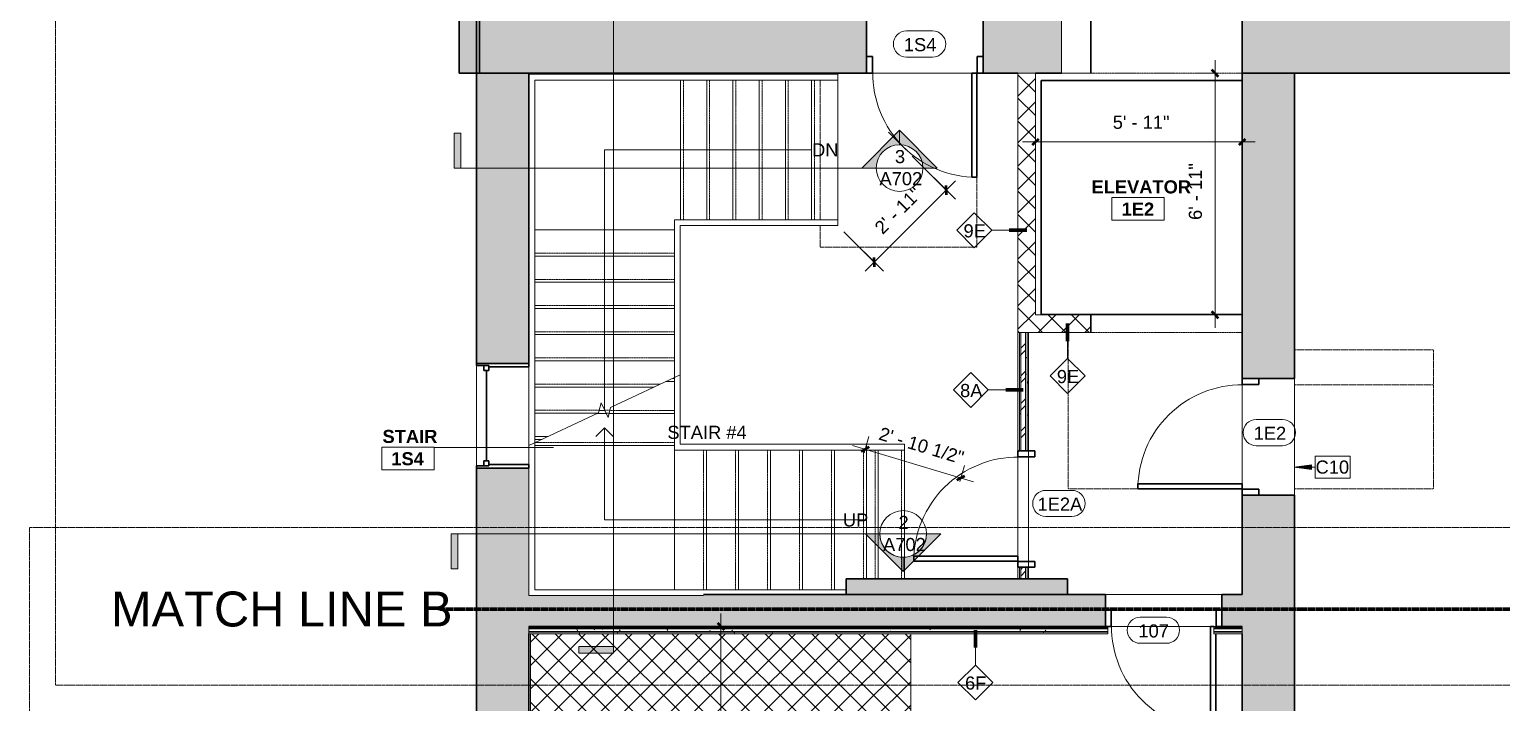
# Model space of a CAD drawing. Header units: inches. Extents: x -1287 to 1590, y -3558 to 989.
# Drawn here: x -1189 to -683, y -200 to 31 of the extents above; entities that cross this region are included whole.
import ezdxf

# ---------------------------------------------------------------- set-up
doc = ezdxf.new("R2010")
doc.units = ezdxf.units.IN
doc.header["$MEASUREMENT"] = 0
for name, pattern in [('Dash', [0.25, 0.125, -0.125]), ('Dash_2_', [0.25, 0.125, -0.125]), ('Overhead', [0.15625, 0.09375, -0.0625]), ('Overhead 1_16_', [0.101562, 0.0625, -0.039062])]:
    doc.linetypes.add(name, pattern=pattern)
for name, color, linetype, lineweight in [('A-ANNO-DIMS', 211, 'Continuous', 9), ('A-ANNO-DIMS-48', 211, 'Continuous', 9), ('A-ANNO-KEYN', 231, 'Continuous', 9), ('A-ANNO-MATC', 214, 'Dash', 140), ('A-AREA-IDEN', 2, 'Continuous', 9), ('A-DETL', 90, 'Continuous', 9), ('A-DETL-GENF', 92, 'Continuous', 18), ('A-DETL-MEDM', 33, 'Continuous', 18), ('A-DOOR', 31, 'Continuous', 18), ('A-DOOR-FRAM', 31, 'Continuous', 30), ('A-DOOR-IDEN', 31, 'Continuous', 9), ('A-FLOR', 192, 'Continuous', 18), ('A-GENM', 13, 'Continuous', 9), ('A-GLAZ', 151, 'Continuous', 18), ('A-WALL', 113, 'Continuous', 18), ('A-WALL-IDEN', 211, 'Continuous', 9), ('A-WALL-PATT', 111, 'Continuous', 18), ('G-ANNO-SYMB', 111, 'Continuous', 9), ('G-ANNO-TEXT', 231, 'Continuous', 9), ('I-WALL', 2, 'Continuous', 18), ('Q-CASE', 31, 'Continuous', 9), ('S-STRS', 31, 'Continuous', 18), ('S-STRS-ANNO', 31, 'Continuous', 9), ('S-STRS-IDEN', 31, 'Continuous', 9), ('S-STRS-MBND', 31, 'Continuous', 18)]:
    doc.layers.add(name, color=color, linetype=linetype, lineweight=lineweight)
doc.styles.add('Arial', font='arial.ttf', dxfattribs={"height": 4.5})
doc.styles.add('Swis721 Lt BT', font='swissl.ttf', dxfattribs={"height": 4.5})
doc.styles.add('Swis721 Lt BT_2', font='swissl.ttf', dxfattribs={"height": 12})
doc.styles.add('Swis721 Lt BT_B', font='', dxfattribs={"height": 4.5})
doc.styles.get('Swis721 Lt BT_B').set_extended_font_data('Swis721 Lt BT', bold=True)
doc.dimstyles.new('OTJ_-_3_32__Linear', dxfattribs={"dimscale": 12, "dimtxt": 4.748918, "dimasz": 0.1875, "dimexe": 0.375, "dimexo": 0.25, "dimgap": 0.25, "dimtad": 1, "dimdec": 1, "dimrnd": 0.5, "dimzin": 3, "dimdsep": 46, "dimlunit": 4, "dimtxsty": 'Swis721 Lt BT', "dimblk1": 'OBLIQUE', "dimblk2": 'OBLIQUE', "dimsah": 1, "dimcen": 0.09, "dimdle": 0.375, "dimazin": 0, "dimtfac": 1, "dimtdec": 4, "dimtix": 1, "dimtmove": 0, "dimatfit": 3, "dimfxl": 1, "dimtvp": 1, "dimtfill": 1, "dimfrac": 2, "dimtolj": 1, "dimtzin": 0, "dimarcsym": 2})
doc.dimstyles.new('OTJ_-_3_32__Linear__1_2__Tolerance', dxfattribs={"dimscale": 12, "dimtxt": 4.748918, "dimasz": 0.1875, "dimexe": 0.375, "dimexo": 0.25, "dimgap": 0.25, "dimtad": 1, "dimdec": 1, "dimrnd": 0.5, "dimzin": 3, "dimdsep": 46, "dimlunit": 4, "dimtxsty": 'Swis721 Lt BT', "dimblk1": 'OBLIQUE', "dimblk2": 'OBLIQUE', "dimsah": 1, "dimcen": 0.09, "dimdle": 0.375, "dimazin": 0, "dimtfac": 1, "dimtdec": 4, "dimtix": 1, "dimtmove": 0, "dimatfit": 3, "dimfxl": 1, "dimtvp": 1, "dimfrac": 2, "dimtolj": 1, "dimtzin": 0, "dimarcsym": 2})
pattern_1 = [(45, (0, 0), (-4.006467, 4.006467), []), (135, (0, 0), (-4.006467, -4.006467), [])]
pattern_2 = [(0, (0, 0), (15.36, 3.84), [0.634, -10.886, 0.634, -10.886, -61.44]), (0, (0, 0), (15.36, 3.84), [-23.04, 0.634, -22.406, 0.634, -10.886, -26.88]), (0, (0, 0), (15.36, 3.84), [-57.6, 0.634, -7.046, 0.634, -18.566]), (120, (5.76, 1.92), (-11.005538, 11.38215), [0.634, -10.886, 0.634, -10.886, -61.44]), (120, (5.76, 1.92), (-11.005538, 11.38215), [-23.04, 0.634, -22.406, 0.634, -10.886, -26.88]), (120, (5.76, 1.92), (-11.005538, 11.38215), [-57.6, 0.634, -7.046, 0.634, -18.566]), (240, (7.68, 9.6), (-4.354462, -15.22215), [0.634, -10.886, 0.634, -10.886, -61.44]), (240, (7.68, 9.6), (-4.354462, -15.22215), [-23.04, 0.634, -22.406, 0.634, -10.886, -26.88]), (240, (7.68, 9.6), (-4.354462, -15.22215), [-57.6, 0.634, -7.046, 0.634, -18.566])]

# ---------------------------------------------------------------- blocks, each defined once
blk = doc.blocks.new('Double Hung - medium windows 3_-6826447-1st Floor Construction')
at = {"layer": 'A-GLAZ', "color": 8, "lineweight": 30}
for p, q in [((-18, 9), (-17.25, 9)), ((-17.25, 4.75), (-17.25, 9)), ((-17.25, 6.5), (-17.25, 4.75)), ((-17.25, 6.5), (-15.5, 6.5)), ((-15.5, 6.5), (-15.5, 4.75)), ((-15.5, 5.625), (15.5, 5.625)), ((15.5, 6.5), (15.5, 4.75)), ((17.25, 6.5), (15.5, 6.5)), ((17.25, 4.75), (17.25, 9)), ((18, 9), (17.25, 9)), ((17.25, 6.5), (17.25, 4.75)), ((-17.25, 4.75), (-15.5, 4.75)), ((-17.25, 4.75), (-16.75, 4.75)), ((-16.75, -9), (-16.75, 4.75)), ((17.25, 4.75), (15.5, 4.75)), ((16.75, 4.75), (17.25, 4.75)), ((16.75, 4.75), (16.75, -9)), ((-16.75, -9), (-18, -9)), ((16.75, -9), (18, -9))]:
    blk.add_line(p, q, dxfattribs=at)
blk = doc.blocks.new('Single Flush - D13 3_ X 8_-8254427-1st Floor Construction')
at = {"layer": 'A-DOOR', "lineweight": 30}
for p, q in [((16.16, -10), (17.91, -10)), ((16.16, -45.81), (16.16, -10)), ((17.91, -10), (17.91, -45.81)), ((17.91, -45.81), (16.16, -45.81))]:
    blk.add_line(p, q, dxfattribs=at)
at = {"layer": 'A-DOOR', "lineweight": 9}
blk.add_arc((17.91, -10), 35.81, 179.5, 270, dxfattribs=at)
at = {"layer": 'A-DOOR-FRAM'}
for p, q in [((-20, -4.25), (-20, -10)), ((-20, -4.25), (-18, -4.25)), ((-18, -4.25), (-18, -10)), ((18, -4.25), (18, -10)), ((18, -4.25), (20, -4.25)), ((20, -4.25), (20, -10)), ((-20, -10), (-18, -10)), ((18, -10), (20, -10))]:
    blk.add_line(p, q, dxfattribs=at)
at = {"layer": 'A-GENM', "linetype": 'Dash'}
for p, q in [((-17.91, 57.81), (-29.91, 57.81)), ((-29.91, 23.78), (-29.91, 57.81)), ((-17.91, 57.81), (17.91, 57.81)), ((-17.91, 10), (-17.91, 57.81)), ((17.91, 10), (17.91, 57.81)), ((17.87, 10), (17.91, 10)), ((-35.91, -10), (-35.91, -10.38)), ((17.87, -10), (17.91, -10)), ((17.91, -10), (17.91, -69.81)), ((-35.91, -12.38), (-35.91, -60.38)), ((-35.91, -62.38), (-35.91, -69.81)), ((-35.91, -69.81), (17.91, -69.81))]:
    blk.add_line(p, q, dxfattribs=at)
blk = doc.blocks.new('Desk53 - Desk-7062059-1st Floor Construction')
at = {"layer": 'Q-CASE'}
h = blk.add_hatch(dxfattribs=at)
h.set_pattern_fill('FP_12', color=256, style=0, pattern_type=2)
h.set_pattern_definition([(45, (3276.102, 1012.288), (-4.006467, 4.006467), []), (135, (3276.102, 1012.288), (-4.006467, -4.006467), [])])
h.paths.add_polyline_path([(2335.8, 806.12), (2390.22, 806.12), (2390.22, 835.86), (2259.55, 835.86), (2259.55, 806.12)], flags=0)
for p, q in [((2259.55, 835.86), (2259.55, 806.12)), ((2390.22, 806.12), (2390.22, 835.86)), ((2259.55, 806.12), (2390.22, 806.12))]:
    blk.add_line(p, q, dxfattribs=at)
blk = doc.blocks.new('Single Flush - D7 3_ X 8_-8257419-1st Floor Construction')
at = {"layer": 'A-DOOR', "lineweight": 30}
for p, q in [((16.15625, -5.5), (17.211191, -5.5)), ((16.15625, -41.3125), (16.15625, -5.5)), ((17.90625, -8), (17.90625, -41.3125)), ((17.90625, -41.3125), (16.15625, -41.3125))]:
    blk.add_line(p, q, dxfattribs=at)
at = {"layer": 'A-DOOR', "lineweight": 9}
blk.add_arc((17.90625, -5.5), 35.8125, 179.5, 270, dxfattribs=at)
at = {"layer": 'A-DOOR-FRAM'}
for p, q in [((-20, 0.25), (-20, -5.5)), ((-20, 0.25), (-18, 0.25)), ((-18, 0.25), (-18, -5.5)), ((18.000004, 0.25), (18.000004, -5.5)), ((18.000004, 0.25), (20.000004, 0.25)), ((20.000004, 0.25), (20.000004, -5.5)), ((-20, -5.5), (-18, -5.5)), ((18.000004, -5.5), (20.000004, -5.5))]:
    blk.add_line(p, q, dxfattribs=at)
blk = doc.blocks.new('Single Flush - D15 3_ X 8_-8257390-1st Floor Construction')
at = {"layer": 'A-DOOR', "lineweight": 30}
for p, q in [((16.16, -9), (17.91, -9)), ((16.16, -44.81), (16.16, -9)), ((17.91, -9), (17.91, -44.81)), ((17.91, -44.81), (16.16, -44.81))]:
    blk.add_line(p, q, dxfattribs=at)
at = {"layer": 'A-DOOR', "lineweight": 9}
blk.add_arc((17.91, -9), 35.81, 179.5, 270, dxfattribs=at)
at = {"layer": 'A-DOOR-FRAM'}
for p, q in [((-20, -3.25), (-20, -9)), ((-20, -3.25), (-18, -3.25)), ((-18, -3.25), (-18, -9)), ((18, -3.25), (18, -9)), ((18, -3.25), (20, -3.25)), ((20, -3.25), (20, -9)), ((-20, -9), (-18, -9)), ((18, -9), (20, -9))]:
    blk.add_line(p, q, dxfattribs=at)
at = {"layer": 'A-GENM', "linetype": 'Dash'}
for p, q in [((-17.91, 56.81), (-29.91, 56.81)), ((-29.91, 9), (-29.91, 56.81)), ((-17.91, 56.81), (17.91, 56.81)), ((-17.91, 9), (-17.91, 56.81)), ((17.91, 9), (17.91, 56.81)), ((17.87, 9), (17.91, 9)), ((17.87, -9), (17.91, -9)), ((17.91, -9), (17.91, -68.81)), ((-35.91, -68.81), (17.91, -68.81))]:
    blk.add_line(p, q, dxfattribs=at)
blk = doc.blocks.new('Elevator 2 - Elevator 2-7712513-1st Floor Construction')
at = {"layer": 'A-GENM', "lineweight": 30}
for p, q in [((-772.03, 13.76), (-841.03, 13.76)), ((-841.03, 13.76), (-841.03, -66.74)), ((-772.03, 13.76), (-772.03, -66.74)), ((-841.03, -66.74), (-772.03, -66.74))]:
    blk.add_line(p, q, dxfattribs=at)
blk = doc.blocks.new('Door-Opening - Elevator Opening-7712518-1st Floor Construction')
at = {"layer": 'A-DETL-GENF', "linetype": 'Overhead', "lineweight": 9}
for p, q in [((25.68, 10), (-26.32, 10)), ((-26.32, -10), (25.68, -10))]:
    blk.add_line(p, q, dxfattribs=at)
at = {"layer": 'A-DETL-MEDM', "lineweight": 30}
for p, q in [((-26.32, 10), (-26.32, -10)), ((25.68, -10), (25.68, 10))]:
    blk.add_line(p, q, dxfattribs=at)
blk = doc.blocks.new('Door-Opening - Elevator Opening-V73-1st Floor Construction')
at = {"layer": 'A-DETL-GENF', "linetype": 'Overhead', "lineweight": 9}
for p, q in [((25.68, 3), (-26.32, 3)), ((-26.32, -3), (25.68, -3))]:
    blk.add_line(p, q, dxfattribs=at)
at = {"layer": 'A-DETL-MEDM', "lineweight": 30}
for p, q in [((-26.32, 3), (-26.32, -3)), ((25.68, -3), (25.68, 3))]:
    blk.add_line(p, q, dxfattribs=at)
blk = doc.blocks.new('Single Flush - D13 3_ X 8_-8258849-1st Floor Construction')
at = {"layer": 'A-DOOR', "lineweight": 30}
for p, q in [((16.15625, -1.8125), (17.90625, -1.8125)), ((16.15625, -37.625), (16.15625, -1.8125)), ((17.90625, -1.8125), (17.90625, -37.625)), ((17.90625, -37.625), (16.15625, -37.625))]:
    blk.add_line(p, q, dxfattribs=at)
at = {"layer": 'A-DOOR', "lineweight": 9}
blk.add_arc((17.90625, -1.8125), 35.8125, 179.5, 270, dxfattribs=at)
at = {"layer": 'A-DOOR-FRAM'}
for p, q in [((-20, 3.9375), (-20, -1.8125)), ((-20, 3.9375), (-18, 3.9375)), ((-18, 3.9375), (-18, -1.8125)), ((18.000004, 3.9375), (18.000004, -1.8125)), ((18.000004, 3.9375), (20.000004, 3.9375)), ((20.000004, 3.9375), (20.000004, -1.8125)), ((-20, -1.8125), (-18, -1.8125)), ((18.000004, -1.8125), (20.000004, -1.8125))]:
    blk.add_line(p, q, dxfattribs=at)
blk = doc.blocks.new('Room Tag - Room Name and Number-3379422-1st Floor Construction')
at = {"layer": 'A-AREA-IDEN'}
for p, q in [((-0.188, -0.164), (-0.188, -0.002)), ((-0.188, -0.002), (0.187, -0.002)), ((0.187, -0.002), (-0.188, -0.002)), ((-0.188, -0.002), (-0.188, -0.164)), ((0.187, -0.002), (0.187, -0.164)), ((0.187, -0.164), (0.187, -0.002)), ((0.187, -0.164), (-0.188, -0.164)), ((-0.188, -0.164), (0.187, -0.164))]:
    blk.add_line(p, q, dxfattribs=at)
blk = doc.blocks.new('Door Tag - Door Tag-41184-1st Floor Construction')
at = {"layer": 'A-DOOR-IDEN'}
for p, q in [((-0.09375, 0.09375), (0.09375, 0.09375)), ((-0.09375, -0.09375), (0.09375, -0.09375))]:
    blk.add_line(p, q, dxfattribs=at)
for centre, start, end in [((-0.09375, 0), 90, 270), ((0.09375, 0), 270, 90)]:
    blk.add_arc(centre, 0.09375, start, end, dxfattribs=at)
blk = doc.blocks.new('DIMBLOCK25-1st Floor Construction')
at = {"layer": 'A-ANNO-DIMS-48'}
for p, q in [((-781.34, -71.34), (-781.34, 20.75)), ((-779.93, 16.25), (-785.84, 16.25)), ((-781.34, 16.25), (-779.93, 16.25)), ((-779.93, -66.84), (-785.84, -66.84)), ((-781.34, -66.84), (-779.93, -66.84))]:
    blk.add_line(p, q, dxfattribs=at)
at = {"layer": 'A-ANNO-DIMS-48', "lineweight": 50}
for p, q in [((-781.34, 16.25), (-782.46, 17.38)), ((-781.34, 16.25), (-780.21, 15.13)), ((-781.34, -66.84), (-782.46, -65.71)), ((-781.34, -66.84), (-780.21, -67.96))]:
    blk.add_line(p, q, dxfattribs=at)
at = {"layer": 'A-ANNO-DIMS-48', "color": 0, "insert": (-790.35, -34.22), "char_height": 4.5, "width": 21.438, "attachment_point": 1, "rotation": 90, "line_spacing_factor": 1.005062, "style": 'Swis721 Lt BT'}
blk.add_mtext('6\' - 11"', dxfattribs=at)
blk = doc.blocks.new('_Oblique')
at = {"color": 0, "linetype": 'ByBlock', "lineweight": -2}
blk.add_line((-0.5, -0.5), (0.5, 0.5), dxfattribs=at)
blk = doc.blocks.new('DIMBLOCK26-1st Floor Construction')
at = {"layer": 'A-ANNO-DIMS-48'}
for p, q in [((-843.04, -8.82), (-843.04, -2.91)), ((-772.04, -8.82), (-772.04, -2.91)), ((-847.54, -7.41), (-767.54, -7.41)), ((-843.04, -7.41), (-843.04, -8.82)), ((-772.04, -7.41), (-772.04, -8.82))]:
    blk.add_line(p, q, dxfattribs=at)
at = {"layer": 'A-ANNO-DIMS-48', "lineweight": 50}
for p, q in [((-843.04, -7.41), (-844.17, -8.54)), ((-843.04, -7.41), (-841.92, -6.29)), ((-772.04, -7.41), (-773.17, -8.54)), ((-772.04, -7.41), (-770.92, -6.29))]:
    blk.add_line(p, q, dxfattribs=at)
at = {"layer": 'A-ANNO-DIMS-48', "color": 0, "insert": (-816.48, 1.6), "char_height": 4.5, "width": 21.438, "attachment_point": 1, "line_spacing_factor": 1.005062, "style": 'Swis721 Lt BT'}
blk.add_mtext('5\' - 11"', dxfattribs=at)
blk = doc.blocks.new('DIMBLOCK61-1st Floor Construction')
at = {"layer": 'A-ANNO-DIMS-48'}
for p, q in [((-951.09, -334.36), (-951.09, -169.43)), ((-949.68, -173.93), (-955.59, -173.93)), ((-951.09, -173.93), (-949.68, -173.93)), ((-949.68, -329.86), (-955.59, -329.86)), ((-951.09, -329.86), (-949.68, -329.86))]:
    blk.add_line(p, q, dxfattribs=at)
at = {"layer": 'A-ANNO-DIMS-48', "lineweight": 50}
for p, q in [((-951.09, -173.93), (-952.21, -172.8)), ((-951.09, -173.93), (-949.96, -175.05)), ((-951.09, -329.86), (-952.21, -328.74)), ((-951.09, -329.86), (-949.96, -330.99))]:
    blk.add_line(p, q, dxfattribs=at)
at = {"layer": 'A-ANNO-DIMS-48', "color": 0, "insert": (-960.09, -260.83), "char_height": 4.5, "width": 21.438, "attachment_point": 1, "rotation": 90, "line_spacing_factor": 1.005062, "style": 'Swis721 Lt BT', "bg_fill": 3, "box_fill_scale": 1.25, "bg_fill_color": 256, "bg_fill_true_color": 13158600, "bg_fill_transparency": 0}
blk.add_mtext('13\' - 0"', dxfattribs=at)
blk = doc.blocks.new('Section - 3_32_ x 3_8_-334918-1st Floor Construction')
at = {"layer": 'G-ANNO-SYMB'}
blk.add_hatch(color=256, dxfattribs=at).paths.add_polyline_path([(0, 0.25), (0, 0), (-0.047, 0), (-0.047, 0.25)], flags=0)
for p, q in [((0, 0.25), (-0.047, 0.25)), ((-0.047, 0.25), (-0.047, 0)), ((0, 0), (0, 0.25)), ((-0.047, 0), (0, 0))]:
    blk.add_line(p, q, dxfattribs=at)
blk = doc.blocks.new('Section - Section Head - Filled-1367765-1st Floor Construction')
at = {"layer": 'G-ANNO-SYMB'}
h = blk.add_hatch(color=256, dxfattribs=at)
edge = h.paths.add_edge_path(flags=0)
edge.add_line((-0.52, 0), (-0.25, 0.27))
edge.add_line((-0.25, 0.27), (-0.25, 0.167))
edge.add_arc((-0.25, 0), 0.167, 90, 180)
edge.add_line((-0.417, 0), (-0.52, 0))
h = blk.add_hatch(color=256, dxfattribs=at)
edge = h.paths.add_edge_path(flags=0)
edge.add_line((0.02, 0), (-0.083, 0))
edge.add_arc((-0.25, 0), 0.167, 0, 90)
edge.add_line((-0.25, 0.167), (-0.25, 0.27))
edge.add_line((-0.25, 0.27), (0.02, 0))
for p, q in [((-0.25, 0.27), (-0.52, 0)), ((-0.25, 0.27), (-0.52, 0)), ((-0.25, 0.27), (0.02, 0)), ((-0.25, 0.167), (-0.25, 0.27)), ((0.02, 0), (-0.25, 0.27)), ((-0.25, 0.27), (-0.25, 0.167)), ((-0.52, 0), (-0.417, 0)), ((-0.083, 0), (0.02, 0)), ((-0.52, 0), (-0.417, 0)), ((-0.417, 0), (-0.52, 0)), ((0.02, 0), (-0.083, 0)), ((-0.083, 0), (0.02, 0))]:
    blk.add_line(p, q, dxfattribs=at)
for start, end in [(0, 180), (360, 180), (90, 180), (0, 90), (180, 360)]:
    blk.add_arc((-0.25, 0), 0.167, start, end, dxfattribs=at)
blk = doc.blocks.new('Wall Tag - 1_4_-62626-1st Floor Construction')
at = {"layer": 'A-WALL-IDEN'}
for p, q in [((-0.125, 0), (0, 0.125)), ((0, 0.125), (0.125, 0)), ((-0.125, 0), (0, -0.125)), ((0, -0.125), (0.125, 0))]:
    blk.add_line(p, q, dxfattribs=at)
blk = doc.blocks.new('Keynote Tag - Keynote Number - Boxed-135510-1st Floor Construction')
at = {"layer": 'A-ANNO-KEYN'}
for p, q in [((-0.125, -0.079), (-0.125, 0.078)), ((-0.125, 0.078), (0.125, 0.078)), ((0.125, 0.078), (0.125, -0.079)), ((-0.125, -0.079), (0.125, -0.079))]:
    blk.add_line(p, q, dxfattribs=at)
blk = doc.blocks.new('DIMBLOCK81-1st Floor Construction')
at = {"layer": 'A-ANNO-DIMS-48'}
for p, q in [((-901.93, -114.2), (-900.27, -108.68)), ((-905.87, -111.69), (-864.35, -124.17)), ((-901.56, -112.99), (-901.93, -114.2)), ((-869.02, -124.09), (-867.36, -118.57)), ((-868.66, -122.88), (-869.02, -124.09))]:
    blk.add_line(p, q, dxfattribs=at)
at = {"layer": 'A-ANNO-DIMS-48', "lineweight": 50}
for p, q in [((-901.56, -112.99), (-902.96, -113.74)), ((-901.56, -112.99), (-900.16, -112.23)), ((-868.66, -122.88), (-870.06, -123.63)), ((-868.66, -122.88), (-867.25, -122.12))]:
    blk.add_line(p, q, dxfattribs=at)
at = {"layer": 'A-ANNO-DIMS-48', "color": 0, "insert": (-895.91, -105.28), "char_height": 4.5, "width": 33.559, "attachment_point": 1, "rotation": 343.2727, "line_spacing_factor": 1.005062, "style": 'Swis721 Lt BT'}
blk.add_mtext('2\' - 10 1/2"', dxfattribs=at)
blk = doc.blocks.new('DIMBLOCK83-1st Floor Construction')
at = {"layer": 'A-ANNO-DIMS-48'}
for p, q in [((-885.34, -12.25), (-870.47, -27.12)), ((-873.66, -23.94), (-885.34, -12.25)), ((-870.47, -20.75), (-901.59, -51.87)), ((-908.84, -38.25), (-895.22, -51.87)), ((-898.4, -48.68), (-908.84, -38.25))]:
    blk.add_line(p, q, dxfattribs=at)
at = {"layer": 'A-ANNO-DIMS-48', "lineweight": 50}
for p, q in [((-873.66, -23.94), (-873.66, -22.34)), ((-873.66, -23.94), (-873.66, -25.53)), ((-898.4, -48.68), (-898.4, -47.09)), ((-898.4, -48.68), (-898.4, -50.28))]:
    blk.add_line(p, q, dxfattribs=at)
at = {"layer": 'A-ANNO-DIMS-48', "color": 0, "insert": (-898.72, -36.26), "char_height": 4.5, "width": 21.438, "attachment_point": 1, "rotation": 45, "line_spacing_factor": 1.005062, "style": 'Swis721 Lt BT'}
blk.add_mtext('2\' - 11"', dxfattribs=at)

msp = doc.modelspace()

# ---------------------------------------------------------------- hatches: boundary and pattern name
at = {"layer": 'A-ANNO-KEYN'}
msp.add_hatch(color=256, dxfattribs=at).paths.add_polyline_path([(-754.16, -119.14), (-748.16, -119.93), (-748.16, -118.35)], flags=0)
at = {"layer": 'A-WALL-PATT'}
h = msp.add_hatch(color=7, dxfattribs=at)
h.paths.add_polyline_path([(-1035.06, 16.25), (-1015.06, 16.25), (-1015.06, 96), (-1035.06, 96), (-1035.06, 17.58)], flags=0)
h.paths.add_polyline_path([(-1015.06, 133.5), (-1015.06, 216), (-1035.06, 216), (-1035.06, 133.5)], flags=0)
h.paths.add_polyline_path([(-1020.63, 253.5), (-1015.06, 253.5), (-1015.06, 342), (-1035.06, 342), (-1035.06, 253.5)], flags=0)
h.paths.add_polyline_path([(-1020.63, 379.5), (-1015.06, 379.5), (-1015.06, 468.12), (-1035.06, 468.12), (-1035.06, 379.5)], flags=0)
h.paths.add_polyline_path([(-1015.06, 505.62), (-1015.06, 604.37), (-1035.06, 604.37), (-1035.06, 505.62)], flags=0)
h.paths.add_polyline_path([(-1020.63, 641.87), (-1015.06, 641.87), (-1015.06, 729.87), (-1035.06, 729.87), (-1035.06, 641.87)], flags=0)
h.paths.add_polyline_path([(-1020.63, 767.37), (-1015.06, 767.37), (-1015.06, 789.87), (-1035.06, 789.87), (-1035.06, 767.37)], flags=0)
for points in [[(-1034.06, 16.25), (-1034.06, 54.41), (-1041.06, 54.41), (-1041.06, 16.25), (-1035.06, 16.25)], [(-832.04, -162.93), (-832.04, -157.59), (-908.04, -157.59), (-908.04, -162.93), (-833.2, -162.93)]]:
    msp.add_hatch(color=250, dxfattribs=at).paths.add_polyline_path(points, flags=0)
h = msp.add_hatch(color=250, dxfattribs=at)
h.paths.add_polyline_path([(-590.07, 16.25), (-590.07, 36.25), (-772.04, 36.25), (-772.04, 16.25), (-605.07, 16.25)], flags=0)
h.paths.add_polyline_path([(-993.86, 16.25), (-901.04, 16.25), (-901.04, 36.25), (-1015.06, 36.25), (-1015.06, 16.25)], flags=0)
h.paths.add_polyline_path([(-834.14, 16.25), (-834.14, 36.25), (-861.04, 36.25), (-861.04, 16.25), (-843.04, 16.25)], flags=0)
h = msp.add_hatch(color=250, dxfattribs=at)
h.paths.add_polyline_path([(-1017.06, -1284.19), (-1017.06, -1208.44), (-1020.69, -1208.44), (-1020.69, -1196.94), (-1017.06, -1196.94), (-1017.06, -1161.23), (-1035.06, -1161.23), (-1035.06, -1284.19)], flags=0)
h.paths.add_polyline_path([(-1017.06, -1119.73), (-1017.06, -1003.94), (-1035.06, -1003.94), (-1035.06, -1119.73), (-1020.63, -1119.73)], flags=0)
h.paths.add_polyline_path([(-1035.06, -962.44), (-1017.06, -962.44), (-1017.06, -859.94), (-1035.06, -859.94), (-1035.06, -904.86)], flags=0)
h.paths.add_polyline_path([(-1017.06, -818.44), (-1017.06, -715.94), (-1035.06, -715.94), (-1035.06, -818.44)], flags=0)
h.paths.add_polyline_path([(-1035.06, -674.44), (-1017.06, -674.44), (-1017.06, -567.94), (-1035.06, -567.94), (-1035.06, -609.68)], flags=0)
h.paths.add_polyline_path([(-1035.06, -534.44), (-1017.06, -534.44), (-1017.06, -425.69), (-1035.06, -425.69), (-1035.06, -498.99)], flags=0)
h.paths.add_polyline_path([(-1020.63, -388.69), (-1017.06, -388.69), (-1017.06, -275.19), (-1035.06, -275.19), (-1035.06, -388.69)], flags=0)
h.paths.add_polyline_path([(-1035.06, -239.19), (-1017.06, -239.19), (-1017.06, -119.5), (-1035.06, -119.5), (-1035.06, -166.91)], flags=0)
h.paths.add_polyline_path([(-1035.06, -83.5), (-1017.06, -83.5), (-1017.06, 16.25), (-1035.06, 16.25), (-1035.06, -19.32)], flags=0)
at = {"layer": 'A-WALL-PATT', "lineweight": 9}
h = msp.add_hatch(dxfattribs=at)
h.set_pattern_fill('FP_5', color=256, style=0, pattern_type=2)
h.set_pattern_definition(pattern_1)
h.paths.add_polyline_path([(-843.04, -66.84), (-843.04, 16.25), (-849.04, 16.25), (-849.04, -66.84)], flags=0)
at = {"layer": 'A-WALL-PATT'}
h = msp.add_hatch(color=250, dxfattribs=at)
h.paths.add_polyline_path([(-772.04, -1262.19), (-754.04, -1262.19), (-754.04, -1160.48), (-772.04, -1160.48), (-772.04, -1256.19)], flags=0)
h.paths.add_polyline_path([(-772.04, -1120.48), (-754.04, -1120.48), (-754.04, -1093.3), (-772.04, -1093.3), (-772.04, -1117.8)], flags=0)
h.paths.add_polyline_path([(-772.04, -1053.3), (-754.04, -1053.3), (-754.04, -1004.19), (-772.04, -1004.19), (-772.04, -1052.45)], flags=0)
h.paths.add_polyline_path([(-754.04, -962.19), (-754.04, -860.19), (-772.04, -860.19), (-772.04, -962.19)], flags=0)
h.paths.add_polyline_path([(-754.04, -818.19), (-754.04, -716.19), (-772.04, -716.19), (-772.04, -818.19)], flags=0)
h.paths.add_polyline_path([(-772.04, -674.19), (-754.04, -674.19), (-754.04, -571), (-772.04, -571), (-772.04, -673.69)], flags=0)
h.paths.add_polyline_path([(-772.04, -530.75), (-754.04, -530.75), (-754.04, -428.19), (-772.04, -428.19), (-772.04, -508.99)], flags=0)
h.paths.add_polyline_path([(-754.04, -386.19), (-754.04, -278.19), (-772.04, -278.19), (-772.04, -386.19)], flags=0)
h.paths.add_polyline_path([(-772.04, -236.19), (-754.04, -236.19), (-754.04, -128.75), (-772.04, -128.75), (-772.04, -226.52)], flags=0)
h.paths.add_polyline_path([(-772.04, -88.75), (-754.04, -88.75), (-754.04, 16.25), (-772.04, 16.25), (-772.04, -72.84)], flags=0)
at = {"layer": 'A-WALL-PATT', "lineweight": 9}
h = msp.add_hatch(dxfattribs=at)
h.set_pattern_fill('FP_5', color=256, style=0, pattern_type=2)
h.set_pattern_definition(pattern_1)
h.paths.add_polyline_path([(-824.04, -72.84), (-824.04, -66.84), (-849.04, -66.84), (-849.04, -72.84), (-833.2, -72.84)], flags=0)
h = msp.add_hatch(dxfattribs=at)
h.set_pattern_fill('FP_4', color=256, style=0, pattern_type=2)
h.set_pattern_definition(pattern_2)
h.paths.add_polyline_path([(-849.04, -157.59), (-848.54, -157.59), (-848.54, -153.59), (-849.04, -153.59)], flags=0)
h.paths.add_polyline_path([(-849.04, -113.59), (-848.54, -113.59), (-848.54, -72.84), (-849.04, -72.84), (-849.04, -93.11)], flags=0)
h = msp.add_hatch(dxfattribs=at)
h.set_pattern_fill('FP_4', color=256, style=0, pattern_type=2)
h.set_pattern_definition(pattern_2)
h.paths.add_polyline_path([(-848.54, -157.59), (-848.04, -157.59), (-848.04, -153.59), (-848.54, -153.59)], flags=0)
h.paths.add_polyline_path([(-848.04, -113.59), (-848.04, -72.84), (-848.54, -72.84), (-848.54, -113.59)], flags=0)
h = msp.add_hatch(dxfattribs=at)
h.set_pattern_fill('FP_28', color=256, style=0, pattern_type=2)
h.set_pattern_definition([(45, (0, 0), (-4.75176, 4.75176), []), (45, (0, 7.2), (-4.75176, 4.75176), [])])
h.paths.add_polyline_path([(-848.04, -157.59), (-846.42, -157.59), (-846.42, -153.59), (-848.04, -153.59)], flags=0)
h.paths.add_polyline_path([(-846.42, -113.59), (-846.42, -72.84), (-848.04, -72.84), (-848.04, -113.59)], flags=0)
h = msp.add_hatch(dxfattribs=at)
h.set_pattern_fill('FP_4', color=256, style=0, pattern_type=2)
h.set_pattern_definition(pattern_2)
h.paths.add_polyline_path([(-846.42, -157.59), (-845.92, -157.59), (-845.92, -153.59), (-846.42, -153.59)], flags=0)
h.paths.add_polyline_path([(-845.92, -113.59), (-845.92, -72.84), (-846.42, -72.84), (-846.42, -113.59)], flags=0)
h = msp.add_hatch(dxfattribs=at)
h.set_pattern_fill('FP_4', color=256, style=0, pattern_type=2)
h.set_pattern_definition(pattern_2)
h.paths.add_polyline_path([(-845.92, -157.59), (-845.42, -157.59), (-845.42, -153.59), (-845.92, -153.59)], flags=0)
h.paths.add_polyline_path([(-845.42, -113.59), (-845.42, -72.84), (-845.92, -72.84), (-845.92, -113.59)], flags=0)
at = {"layer": 'A-WALL-PATT'}
h = msp.add_hatch(color=250, dxfattribs=at)
h.paths.add_polyline_path([(-772.04, -173.93), (-772.04, -162.93), (-779, -162.93), (-779, -173.93)], flags=0)
h.paths.add_polyline_path([(-819, -173.93), (-819, -162.93), (-957.13, -162.93), (-957.13, -163.32), (-1017.06, -163.32), (-1017.06, -173.93), (-833.2, -173.93)], flags=0)
at = {"layer": 'A-WALL-PATT', "lineweight": 9}
h = msp.add_hatch(dxfattribs=at)
h.set_pattern_fill('FP_4', color=256, style=0, pattern_type=2)
h.set_pattern_definition(pattern_2)
h.paths.add_polyline_path([(-1017.06, -174.43), (-818.2, -174.43), (-818.2, -173.93), (-1017.06, -173.93)], flags=0)
h = msp.add_hatch(dxfattribs=at)
h.set_pattern_fill('FP_4', color=256, style=0, pattern_type=2)
h.set_pattern_definition(pattern_2)
h.paths.add_polyline_path([(-1017.06, -175.68), (-818.2, -175.68), (-818.2, -174.68), (-1017.06, -174.68)], flags=0)
h = msp.add_hatch(dxfattribs=at)
h.set_pattern_fill('FP_4', color=256, style=0, pattern_type=2)
h.set_pattern_definition(pattern_2)
h.paths.add_polyline_path([(-1017.06, -176.43), (-818.2, -176.43), (-818.2, -175.93), (-1017.06, -175.93)], flags=0)
h = msp.add_hatch(dxfattribs=at)
h.set_pattern_fill('FP_4', color=256, style=0, pattern_type=2)
h.set_pattern_definition(pattern_2)
h.paths.add_polyline_path([(-781.79, -174.43), (-772.04, -174.43), (-772.04, -173.93), (-781.79, -173.93)], flags=0)

# ---------------------------------------------------------------- linework, layer by layer
at = {"layer": 'A-ANNO-KEYN'}
for p, q in [((-748.16, -118.35), (-754.16, -119.14)), ((-754.16, -119.14), (-748.16, -119.93)), ((-754.16, -119.14), (-746.91, -119.14)), ((-748.16, -119.93), (-748.16, -118.35))]:
    msp.add_line(p, q, dxfattribs=at)
at = {"layer": 'A-ANNO-MATC'}
msp.add_line((-1047.65, -167.98), (-664.65, -167.98), dxfattribs=at)
at = {"layer": 'A-AREA-IDEN'}
msp.add_line((-1008.56, -112.4), (-1049.65, -112.4), dxfattribs=at)
at = {"layer": 'A-DETL'}
for p, q in [((-887.46, -10.13), (-893.57, -4.02)), ((-868.16, -121.21), (-868.16, -121.46))]:
    msp.add_line(p, q, dxfattribs=at)
at = {"layer": 'A-FLOR'}
msp.add_line((-754.04, -88.75), (-754.04, -128.75), dxfattribs=at)
at = {"layer": 'A-WALL', "color": 8, "lineweight": 30}
for p, q in [((-1035.06, 96), (-1035.06, -83.5)), ((-1041.06, 16.25), (-1041.06, 54.41)), ((-1034.06, 54.41), (-1034.06, 16.25)), ((-901.04, 36.25), (-901.04, 16.25)), ((-861.04, 36.25), (-861.04, 16.25)), ((-1041.06, 16.25), (-901.04, 16.25)), ((-1017.06, 16.25), (-1017.06, -83.5)), ((-849.04, 16.25), (-861.04, 16.25)), ((-834.14, 16.25), (-843.04, 16.25)), ((-772.04, 16.25), (-670.48, 16.25)), ((-772.04, 16.25), (-772.04, -66.84)), ((-754.04, -88.75), (-754.04, 16.25)), ((-772.04, -72.84), (-772.04, -88.75)), ((-1035.06, -83.5), (-1017.06, -83.5)), ((-754.04, -88.75), (-772.04, -88.75)), ((-1035.06, -119.5), (-1035.06, -239.19)), ((-1035.06, -119.5), (-1017.06, -119.5)), ((-754.04, -128.75), (-772.04, -128.75)), ((-772.04, -128.75), (-772.04, -162.93)), ((-754.04, -236.19), (-754.04, -128.75)), ((-908.04, -162.93), (-908.04, -157.59)), ((-908.04, -157.59), (-832.04, -157.59)), ((-832.04, -162.93), (-832.04, -157.59)), ((-957.13, -162.93), (-819, -162.93)), ((-819, -173.93), (-819, -162.93)), ((-779, -173.93), (-779, -162.93)), ((-772.04, -162.93), (-779, -162.93)), ((-1017.06, -173.93), (-819, -173.93)), ((-1017.06, -176.43), (-1017.06, -239.19)), ((-772.04, -173.93), (-779, -173.93)), ((-772.04, -176.43), (-772.04, -220.9))]:
    msp.add_line(p, q, dxfattribs=at)
at = {"layer": 'A-WALL', "lineweight": 9}
for p, q in [((-834.14, 16.25), (-834.14, 36.25)), ((-861.04, 16.25), (-901.04, 16.25)), ((-1035.06, -119.5), (-1035.06, -83.5)), ((-1017.06, -83.5), (-1017.06, -111.72)), ((-772.04, -128.75), (-772.04, -88.75)), ((-849.04, -153.59), (-849.04, -113.59)), ((-845.42, -113.59), (-845.42, -153.59)), ((-819, -162.93), (-779, -162.93)), ((-781.79, -173.93), (-818.2, -173.93))]:
    msp.add_line(p, q, dxfattribs=at)
at = {"layer": 'A-WALL'}
for p, q in [((-849.04, -113.59), (-849.04, 16.25)), ((-843.04, 16.25), (-849.04, 16.25)), ((-843.04, 16.25), (-843.04, -66.84)), ((-824.04, 16.25), (-834.14, 16.25)), ((-843.04, -66.84), (-824.04, -66.84)), ((-824.04, -72.84), (-849.04, -72.84)), ((-848.54, -113.59), (-848.54, -72.84)), ((-848.04, -113.59), (-848.04, -72.84)), ((-846.42, -113.59), (-846.42, -72.84)), ((-845.92, -113.59), (-845.92, -72.84)), ((-845.42, -72.84), (-845.42, -113.59)), ((-849.04, -113.59), (-845.42, -113.59)), ((-849.04, -157.59), (-849.04, -153.59)), ((-849.04, -153.59), (-845.42, -153.59)), ((-848.54, -157.59), (-848.54, -153.59)), ((-848.04, -157.59), (-848.04, -153.59)), ((-846.42, -157.59), (-846.42, -153.59)), ((-845.92, -157.59), (-845.92, -153.59)), ((-845.42, -153.59), (-845.42, -157.59)), ((-1017.06, -173.93), (-1017.06, -176.43)), ((-1017.06, -174.43), (-818.2, -174.43)), ((-1017.06, -174.68), (-818.2, -174.68)), ((-1017.06, -175.68), (-818.2, -175.68)), ((-1017.06, -175.93), (-818.2, -175.93)), ((-781.79, -174.43), (-772.04, -174.43)), ((-781.79, -174.68), (-772.04, -174.68)), ((-781.79, -175.68), (-772.04, -175.68)), ((-781.79, -175.93), (-772.04, -175.93)), ((-772.04, -173.93), (-772.04, -176.43))]:
    msp.add_line(p, q, dxfattribs=at)
at = {"layer": 'A-WALL-IDEN'}
for p, q in [((-846.04, -37.77), (-858.04, -37.77)), ((-831.98, -69.84), (-831.98, -81.84)), ((-847.23, -92.64), (-859.23, -92.64)), ((-863.65, -175.18), (-863.65, -187.18))]:
    msp.add_line(p, q, dxfattribs=at)
at = {"layer": 'A-WALL-IDEN', "lineweight": 90}
for p, q in [((-846.04, -37.77), (-852.04, -37.77)), ((-831.98, -69.84), (-831.98, -75.84)), ((-847.23, -92.64), (-853.23, -92.64)), ((-863.65, -175.18), (-863.65, -181.18))]:
    msp.add_line(p, q, dxfattribs=at)
at = {"layer": 'G-ANNO-SYMB', "linetype": 'Dash_2_'}
for p, q in [((-1179.72, -194.11), (-1179.72, 980.7)), ((-1188.65, -139.87), (-400.4, -139.87)), ((-1188.65, -1310.43), (-1188.65, -139.87)), ((50.74, -194.11), (-1179.72, -194.11))]:
    msp.add_line(p, q, dxfattribs=at)
at = {"layer": 'G-ANNO-SYMB'}
for p, q in [((-987.95, 42.33), (-987.95, -180.84)), ((-901.72, -16.37), (-1040.48, -16.37)), ((-897.72, -16.37), (-881.72, -16.37)), ((-900.49, -142.1), (-1041.53, -142.1)), ((-896.49, -142.1), (-880.49, -142.1))]:
    msp.add_line(p, q, dxfattribs=at)
at = {"layer": 'I-WALL'}
for p, q in [((-818.2, -176.43), (-1017.06, -176.43)), ((-819, -173.93), (-818.2, -173.93)), ((-818.2, -173.93), (-818.2, -176.43)), ((-781.79, -173.93), (-779, -173.93)), ((-781.79, -173.93), (-781.79, -176.43)), ((-772.04, -176.43), (-781.79, -176.43))]:
    msp.add_line(p, q, dxfattribs=at)
at = {"layer": 'S-STRS', "lineweight": 9}
for p, q in [((-972.43, 15.87), (-1017.06, 15.87)), ((-972.43, 15.87), (-910.96, 15.87)), ((-910.96, 13.87), (-910.96, 15.87)), ((-1015.06, 13.87), (-1015.06, -45.09)), ((-972.43, 13.87), (-1015.06, 13.87)), ((-972.43, 13.87), (-964.96, 13.87)), ((-964.96, 13.87), (-955.96, 13.87)), ((-964.96, 13.87), (-964.96, -34.13)), ((-955.96, 13.87), (-946.96, 13.87)), ((-955.96, 13.87), (-955.96, -34.13)), ((-946.96, 13.87), (-937.96, 13.87)), ((-946.96, 13.87), (-946.96, -34.13)), ((-937.96, 13.87), (-928.96, 13.87)), ((-937.96, 13.87), (-937.96, -34.13)), ((-928.96, 13.87), (-919.96, 13.87)), ((-928.96, 13.87), (-928.96, -34.13)), ((-919.96, 13.87), (-910.96, 13.87)), ((-919.96, 13.87), (-919.96, -34.13)), ((-910.96, 13.87), (-910.96, -34.13)), ((-965.06, -34.13), (-967.06, -34.13)), ((-967.06, -45.09), (-967.06, -34.13)), ((-965.06, -34.13), (-964.96, -34.13)), ((-964.96, -34.13), (-955.96, -34.13)), ((-955.96, -34.13), (-946.96, -34.13)), ((-946.96, -34.13), (-937.96, -34.13)), ((-937.96, -34.13), (-928.96, -34.13)), ((-928.96, -34.13), (-919.96, -34.13)), ((-919.96, -34.13), (-910.96, -34.13)), ((-910.96, -36.13), (-910.96, -34.13)), ((-1015.06, -37.63), (-967.06, -37.63)), ((-1015.06, -43.19), (-1015.06, -37.63)), ((-967.06, -43.19), (-967.06, -37.63)), ((-965.06, -36.13), (-910.96, -36.13)), ((-965.06, -45.09), (-965.06, -36.13)), ((-1015.06, -46.63), (-1015.06, -45.09)), ((-967.06, -46.63), (-967.06, -45.09)), ((-965.06, -87.47), (-965.06, -45.09)), ((-1015.06, -55.63), (-1015.06, -46.63)), ((-1015.06, -46.63), (-967.06, -46.63)), ((-967.06, -55.63), (-967.06, -46.63)), ((-1015.06, -64.63), (-1015.06, -55.63)), ((-1015.06, -55.63), (-967.06, -55.63)), ((-967.06, -64.63), (-967.06, -55.63)), ((-1015.06, -73.63), (-1015.06, -64.63)), ((-1015.06, -64.63), (-967.06, -64.63)), ((-967.06, -73.63), (-967.06, -64.63)), ((-1015.06, -82.63), (-1015.06, -73.63)), ((-1015.06, -73.63), (-967.06, -73.63)), ((-967.06, -82.63), (-967.06, -73.63)), ((-1015.06, -91.63), (-1015.06, -82.63)), ((-1015.06, -82.63), (-967.06, -82.63)), ((-967.06, -88.4), (-967.06, -82.63)), ((-969.88, -89.72), (-967.06, -89.72)), ((-967.06, -89.72), (-967.06, -88.4)), ((-967.06, -100.72), (-967.06, -89.72)), ((-965.06, -111.32), (-965.06, -87.47)), ((-1015.06, -100.63), (-1015.06, -91.63)), ((-1015.06, -91.63), (-973.97, -91.63)), ((-1015.06, -109.63), (-1015.06, -100.63)), ((-1015.06, -100.63), (-993.27, -100.63)), ((-993.47, -100.72), (-990.54, -100.72)), ((-990.58, -100.63), (-989.5, -100.63)), ((-989.53, -100.72), (-967.06, -100.72)), ((-967.06, -111.72), (-967.06, -100.72)), ((-1015.06, -110.79), (-1015.06, -109.63)), ((-1015.06, -109.63), (-1012.57, -109.63)), ((-1015.06, -111.72), (-1015.06, -110.79)), ((-1017.06, -120.46), (-1017.06, -111.72)), ((-1015.06, -120.46), (-1015.06, -111.72)), ((-1015.06, -111.72), (-967.06, -111.72)), ((-967.06, -113.32), (-967.06, -111.72)), ((-967.06, -113.32), (-965.06, -113.32)), ((-967.06, -161.32), (-967.06, -113.32)), ((-901.06, -111.32), (-965.06, -111.32)), ((-956.06, -113.32), (-965.06, -113.32)), ((-945.06, -113.32), (-956.06, -113.32)), ((-956.06, -161.32), (-956.06, -113.32)), ((-934.06, -113.32), (-945.06, -113.32)), ((-945.06, -161.32), (-945.06, -113.32)), ((-923.06, -113.32), (-934.06, -113.32)), ((-934.06, -161.32), (-934.06, -113.32)), ((-912.06, -113.32), (-923.06, -113.32)), ((-923.06, -161.32), (-923.06, -113.32)), ((-901.06, -113.32), (-912.06, -113.32)), ((-912.06, -161.32), (-912.06, -113.32)), ((-901.06, -113.32), (-901.06, -111.32)), ((-888.06, -111.32), (-901.06, -111.32)), ((-901.06, -157.59), (-901.06, -113.32)), ((-897.06, -113.32), (-901.06, -113.32)), ((-888.06, -113.32), (-897.06, -113.32)), ((-897.06, -157.59), (-897.06, -113.32)), ((-888.06, -113.32), (-888.06, -111.32)), ((-888.06, -157.59), (-888.06, -113.32)), ((-1017.06, -120.46), (-1017.06, -163.32)), ((-1015.06, -120.46), (-1015.06, -161.32)), ((-1015.06, -161.32), (-958.33, -161.32)), ((-960.92, -161.32), (-967.06, -161.32)), ((-956.06, -161.32), (-958.33, -161.32)), ((-945.06, -161.32), (-956.06, -161.32)), ((-934.06, -161.32), (-945.06, -161.32)), ((-923.06, -161.32), (-934.06, -161.32)), ((-912.06, -161.32), (-923.06, -161.32)), ((-908.04, -161.32), (-912.06, -161.32)), ((-1017.06, -163.32), (-958.33, -163.32)), ((-957.13, -163.32), (-958.33, -163.32))]:
    msp.add_line(p, q, dxfattribs=at)
at = {"layer": 'S-STRS', "linetype": 'Overhead 1_16_', "lineweight": 9}
for p, q in [((-963.96, 13.87), (-963.96, -34.13)), ((-954.96, 13.87), (-954.96, -34.13)), ((-945.96, 13.87), (-945.96, -34.13)), ((-936.96, 13.87), (-936.96, -34.13)), ((-927.96, 13.87), (-927.96, -34.13)), ((-918.96, 13.87), (-918.96, -34.13)), ((-1015.06, -45.63), (-967.06, -45.63)), ((-1015.06, -54.63), (-967.06, -54.63)), ((-1015.06, -63.63), (-967.06, -63.63)), ((-1015.06, -72.63), (-967.06, -72.63)), ((-1015.06, -81.63), (-967.06, -81.63)), ((-1015.06, -90.63), (-971.83, -90.63)), ((-967.74, -88.72), (-967.06, -88.72)), ((-1015.06, -99.63), (-992.88, -99.63)), ((-992.9, -99.72), (-991, -99.72)), ((-991.05, -99.63), (-989.26, -99.63)), ((-989.28, -99.72), (-967.06, -99.72)), ((-1015.06, -108.63), (-1010.43, -108.63)), ((-1014.92, -110.72), (-967.06, -110.72)), ((-957.06, -161.32), (-957.06, -113.32)), ((-946.06, -161.32), (-946.06, -113.32)), ((-935.06, -161.32), (-935.06, -113.32)), ((-924.06, -161.32), (-924.06, -113.32)), ((-913.06, -161.32), (-913.06, -113.32)), ((-902.06, -157.59), (-902.06, -113.32)), ((-898.06, -157.59), (-898.06, -113.32)), ((-889.06, -157.59), (-889.06, -113.32))]:
    msp.add_line(p, q, dxfattribs=at)
at = {"layer": 'S-STRS-ANNO'}
for p, q in [((-991.06, -10.13), (-964.96, -10.13)), ((-991.06, -37.63), (-991.06, -10.13)), ((-964.96, -10.13), (-955.96, -10.13)), ((-955.96, -10.13), (-946.96, -10.13)), ((-946.96, -10.13), (-937.96, -10.13)), ((-937.96, -10.13), (-928.96, -10.13)), ((-928.96, -10.13), (-919.96, -10.13)), ((-991.06, -46.63), (-991.06, -37.63)), ((-991.06, -55.63), (-991.06, -46.63)), ((-991.06, -64.63), (-991.06, -55.63)), ((-991.06, -73.63), (-991.06, -64.63)), ((-991.06, -82.63), (-991.06, -73.63)), ((-991.06, -91.63), (-991.06, -82.63)), ((-991.06, -99.6), (-991.06, -91.63)), ((-991.06, -105.6), (-994.06, -108.6)), ((-991.06, -111.72), (-991.06, -105.6)), ((-991.06, -105.6), (-988.06, -108.6)), ((-991.06, -137.32), (-991.06, -111.72)), ((-967.06, -137.32), (-991.06, -137.32)), ((-956.06, -137.32), (-967.06, -137.32)), ((-945.06, -137.32), (-956.06, -137.32)), ((-934.06, -137.32), (-945.06, -137.32)), ((-923.06, -137.32), (-934.06, -137.32)), ((-912.06, -137.32), (-923.06, -137.32)), ((-901.06, -137.32), (-912.06, -137.32))]:
    msp.add_line(p, q, dxfattribs=at)
at = {"layer": 'S-STRS-MBND', "lineweight": 9}
for p, q in [((-965.06, -87.47), (-989.02, -98.64)), ((-993.1, -100.55), (-1017.06, -111.72)), ((-992.25, -97.05), (-993.1, -100.55)), ((-989.87, -102.14), (-992.25, -97.05)), ((-989.02, -98.64), (-989.87, -102.14))]:
    msp.add_line(p, q, dxfattribs=at)

# ---------------------------------------------------------------- block references
at = {"layer": 'A-ANNO-KEYN', "xscale": 47.99999999999997, "yscale": 47.99999999999997, "zscale": 47.99999999999997}
msp.add_blockref('Keynote Tag - Keynote Number - Boxed-135510-1st Floor Construction', (-740.91, -119.11), dxfattribs=at)
at = {"layer": 'A-AREA-IDEN', "xscale": 47.99999999999997, "yscale": 47.99999999999997, "zscale": 47.99999999999997}
for p in [(-807.74, -26.46), (-1058.62, -112.21)]:
    msp.add_blockref('Room Tag - Room Name and Number-3379422-1st Floor Construction', p, dxfattribs=at)
at = {"layer": 'A-DOOR'}
for name, p in [('Single Flush - D13 3_ X 8_-8254427-1st Floor Construction', (-881.04, 26.25)), ('Single Flush - D7 3_ X 8_-8257419-1st Floor Construction', (-799, -168.43))]:
    msp.add_blockref(name, p, dxfattribs=at)
for name, p, rotation in [('Door-Opening - Elevator Opening-7712518-1st Floor Construction', (-798.37, 26.25), 180), ('Door-Opening - Elevator Opening-V73-1st Floor Construction', (-798.37, -69.84), 180), ('Single Flush - D15 3_ X 8_-8257390-1st Floor Construction', (-763.04, -108.75), 269.9999999999999), ('Single Flush - D13 3_ X 8_-8258849-1st Floor Construction', (-847.23, -133.59), 269.9999999999999)]:
    msp.add_blockref(name, p, dxfattribs=dict(at, rotation=rotation))
at = {"layer": 'A-DOOR-IDEN', "xscale": 47.99999999999997, "yscale": 47.99999999999997, "zscale": 47.99999999999997}
for p in [(-882.86, 26.25), (-762.68, -107.29), (-834.98, -131.65), (-802.52, -175.21)]:
    msp.add_blockref('Door Tag - Door Tag-41184-1st Floor Construction', p, dxfattribs=at)
at = {"layer": 'A-GENM'}
msp.add_blockref('Elevator 2 - Elevator 2-7712513-1st Floor Construction', (0, 0), dxfattribs=at)
at = {"layer": 'A-GLAZ', "rotation": 89.99999999999991}
msp.add_blockref('Double Hung - medium windows 3_-6826447-1st Floor Construction', (-1026.06, -101.5), dxfattribs=at)
at = {"layer": 'A-WALL-IDEN', "xscale": 47.99999999999997, "yscale": 47.99999999999997, "zscale": 47.99999999999997}
for p in [(-864.04, -37.77), (-831.98, -87.84), (-865.23, -92.64), (-863.65, -193.18)]:
    msp.add_blockref('Wall Tag - 1_4_-62626-1st Floor Construction', p, dxfattribs=at)
at = {"layer": 'G-ANNO-SYMB', "xscale": 47.99999999999997, "yscale": 47.99999999999997, "zscale": 47.99999999999997}
msp.add_blockref('Section - 3_32_ x 3_8_-334918-1st Floor Construction', (-1040.48, -16.37), dxfattribs=at)
at = {"layer": 'G-ANNO-SYMB', "extrusion": (0, 0, -1), "xscale": 47.99999999999997, "yscale": 47.99999999999997, "zscale": 47.99999999999997}
msp.add_blockref('Section - Section Head - Filled-1367765-1st Floor Construction', (901.72, -16.37), dxfattribs=at)
at = {"layer": 'G-ANNO-SYMB', "xscale": 47.99999999999997, "yscale": 47.99999999999997, "zscale": 47.99999999999997}
for name, p, rotation in [('Section - Section Head - Filled-1367765-1st Floor Construction', (-900.49, -142.1), 180), ('Section - 3_32_ x 3_8_-334918-1st Floor Construction', (-987.95, -180.84), 89.99999999999947)]:
    msp.add_blockref(name, p, dxfattribs=dict(at, rotation=rotation))
at = {"layer": 'G-ANNO-SYMB', "extrusion": (0, 0, -1), "xscale": 47.99999999999997, "yscale": 47.99999999999997, "zscale": 47.99999999999997, "rotation": 180}
msp.add_blockref('Section - 3_32_ x 3_8_-334918-1st Floor Construction', (1041.53, -142.1), dxfattribs=at)
at = {"layer": 'Q-CASE'}
msp.add_blockref('Desk53 - Desk-7062059-1st Floor Construction', (-3276.1, -1012.29), dxfattribs=at)

# ---------------------------------------------------------------- texts
at = {"layer": 'A-ANNO-KEYN', "insert": (-746.8, -116.89), "char_height": 4.5, "width": 14.0895, "attachment_point": 1, "style": 'Arial'}
msp.add_mtext('C10', dxfattribs=at)
at = {"layer": 'A-AREA-IDEN', "char_height": 4.5, "attachment_point": 1, "style": 'Swis721 Lt BT_B'}
for s, insert, width in [('ELEVATOR', (-823.79, -20.6), 38.784), ('1E2', (-813.44, -28.26), 13.332), ('STAIR', (-1067.36, -106.36), 21.0585), ('1S4', (-1064.32, -114.02), 13.332)]:
    msp.add_mtext(s, dxfattribs=dict(at, insert=insert, width=width))
at = {"layer": 'A-DOOR-IDEN', "char_height": 4.5, "attachment_point": 1, "style": 'Swis721 Lt BT'}
for s, insert, width in [('1S4', (-888.25, 28.27), 12.8775), ('1E2', (-768.08, -105.28), 12.8775), ('1E2A', (-842.32, -129.64), 17.574), ('107', (-807.67, -173.2), 12.2715)]:
    msp.add_mtext(s, dxfattribs=dict(at, insert=insert, width=width))
at = {"layer": 'A-WALL-IDEN', "char_height": 4.5, "attachment_point": 1, "style": 'Swis721 Lt BT'}
for s, insert, width in [('9E', (-867.74, -35.71), 8.787), ('9E', (-835.68, -85.78), 8.787), ('8A', (-868.93, -90.58), 8.787), ('6F', (-867.23, -191.11), 8.484)]:
    msp.add_mtext(s, dxfattribs=dict(at, insert=insert, width=width))
at = {"layer": 'G-ANNO-SYMB', "char_height": 4.5, "attachment_point": 1, "style": 'Swis721 Lt BT'}
for s, insert, width in [('3', (-891.31, -10.19), 4.0905), ('A702', (-896.63, -17.78), 16.968), ('2', (-890.08, -135.91), 4.0905), ('A702', (-895.4, -143.5), 16.968)]:
    msp.add_mtext(s, dxfattribs=dict(at, insert=insert, width=width))
at = {"layer": 'G-ANNO-TEXT', "color": 7, "attachment_point": 1}
for s, insert, char_height, width, style in [('STAIR #4', (-969.49, -104.95), 4.5, 32.421, 'Swis721 Lt BT'), ('MATCH LINE B', (-1160.65, -161.92), 12, 132.8655, 'Swis721 Lt BT_2')]:
    msp.add_mtext(s, dxfattribs=dict(at, insert=insert, char_height=char_height, width=width, style=style))
at = {"layer": 'S-STRS-IDEN', "char_height": 4.5, "attachment_point": 1, "line_spacing_factor": 1.005062, "style": 'Swis721 Lt BT'}
for s, insert, width in [('DN', (-919.78, -7.89), 10.5833), ('UP', (-909.2, -135.08), 9.7692)]:
    msp.add_mtext(s, dxfattribs=dict(at, insert=insert, width=width))

# ---------------------------------------------------------------- dimensions: what is measured, and where the dimension line sits
at = {"layer": 'A-ANNO-DIMS'}
for base, p1, p2, angle, override, picture, middle in [((-781.34, 16.25), (-782.93, -66.84), (-782.93, 16.25), 90, {"dimpost": '<>', "dimfxl": 83.09375}, 'DIMBLOCK25-1st Floor Construction', (-786.65, -25.29)), ((-898.4, -48.68), (-887.46, -10.13), (-910.96, -36.13), 45, {"dimpost": '<>', "dimfxl": 35.044524}, 'DIMBLOCK83-1st Floor Construction', (-889.74, -32.6)), ((-868.66, -122.88), (-901.06, -111.32), (-868.16, -121.21), 343.2727, {"dimpost": '<>', "dimfxl": 34.360224}, 'DIMBLOCK81-1st Floor Construction', (-883.51, -112.6))]:
    dim = msp.add_linear_dim(base=base, p1=p1, p2=p2, angle=angle, dimstyle='OTJ_-_3_32__Linear__1_2__Tolerance', override=override, dxfattribs=at)
    dim.commit()
    dim.dimension.update_dxf_attribs({"geometry": picture, "text_midpoint": middle})
dim = msp.add_linear_dim(base=(-772.04, -7.41), p1=(-843.04, -5.82), p2=(-772.04, -5.82), dimstyle='OTJ_-_3_32__Linear__1_2__Tolerance', override={"dimpost": '<>', "dimfxl": 71}, dxfattribs=at)
dim.commit()
dim.dimension.update_dxf_attribs({"geometry": 'DIMBLOCK26-1st Floor Construction', "text_midpoint": (-807.54, -2.1)})

# ---------------------------------------------------------------- next in the draw order: dimensions: what is measured, and where the dimension line sits
dim = msp.add_linear_dim(base=(-951.09, -173.93), p1=(-952.68, -329.86), p2=(-952.68, -173.93), angle=90, dimstyle='OTJ_-_3_32__Linear', override={"dimpost": '<>', "dimfxl": 155.9375}, dxfattribs=at)
dim.commit()
dim.dimension.update_dxf_attribs({"geometry": 'DIMBLOCK61-1st Floor Construction', "text_midpoint": (-956.4, -251.9)})

doc.saveas('drawing.dxf')
